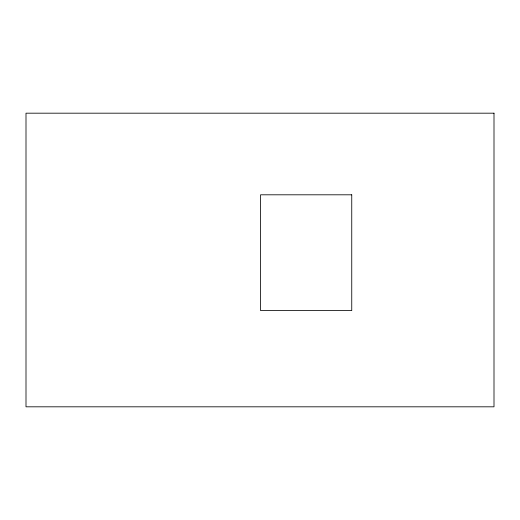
<?xml version="1.0" encoding="UTF-8"?>
<svg xmlns="http://www.w3.org/2000/svg" width="520" height="520" viewBox="0 0 520 520"><rect width="100%" height="100%" fill="white"/><g stroke="black" fill="none" stroke-linecap="round" stroke-linejoin="round"><path stroke-width="0.78" d="M494 113.184L26 113.184L26 406.816L494 406.816L494 113.184M351.748 194.805L260.572 194.805L260.572 310.589L351.748 310.589L351.748 194.805"/></g></svg>
